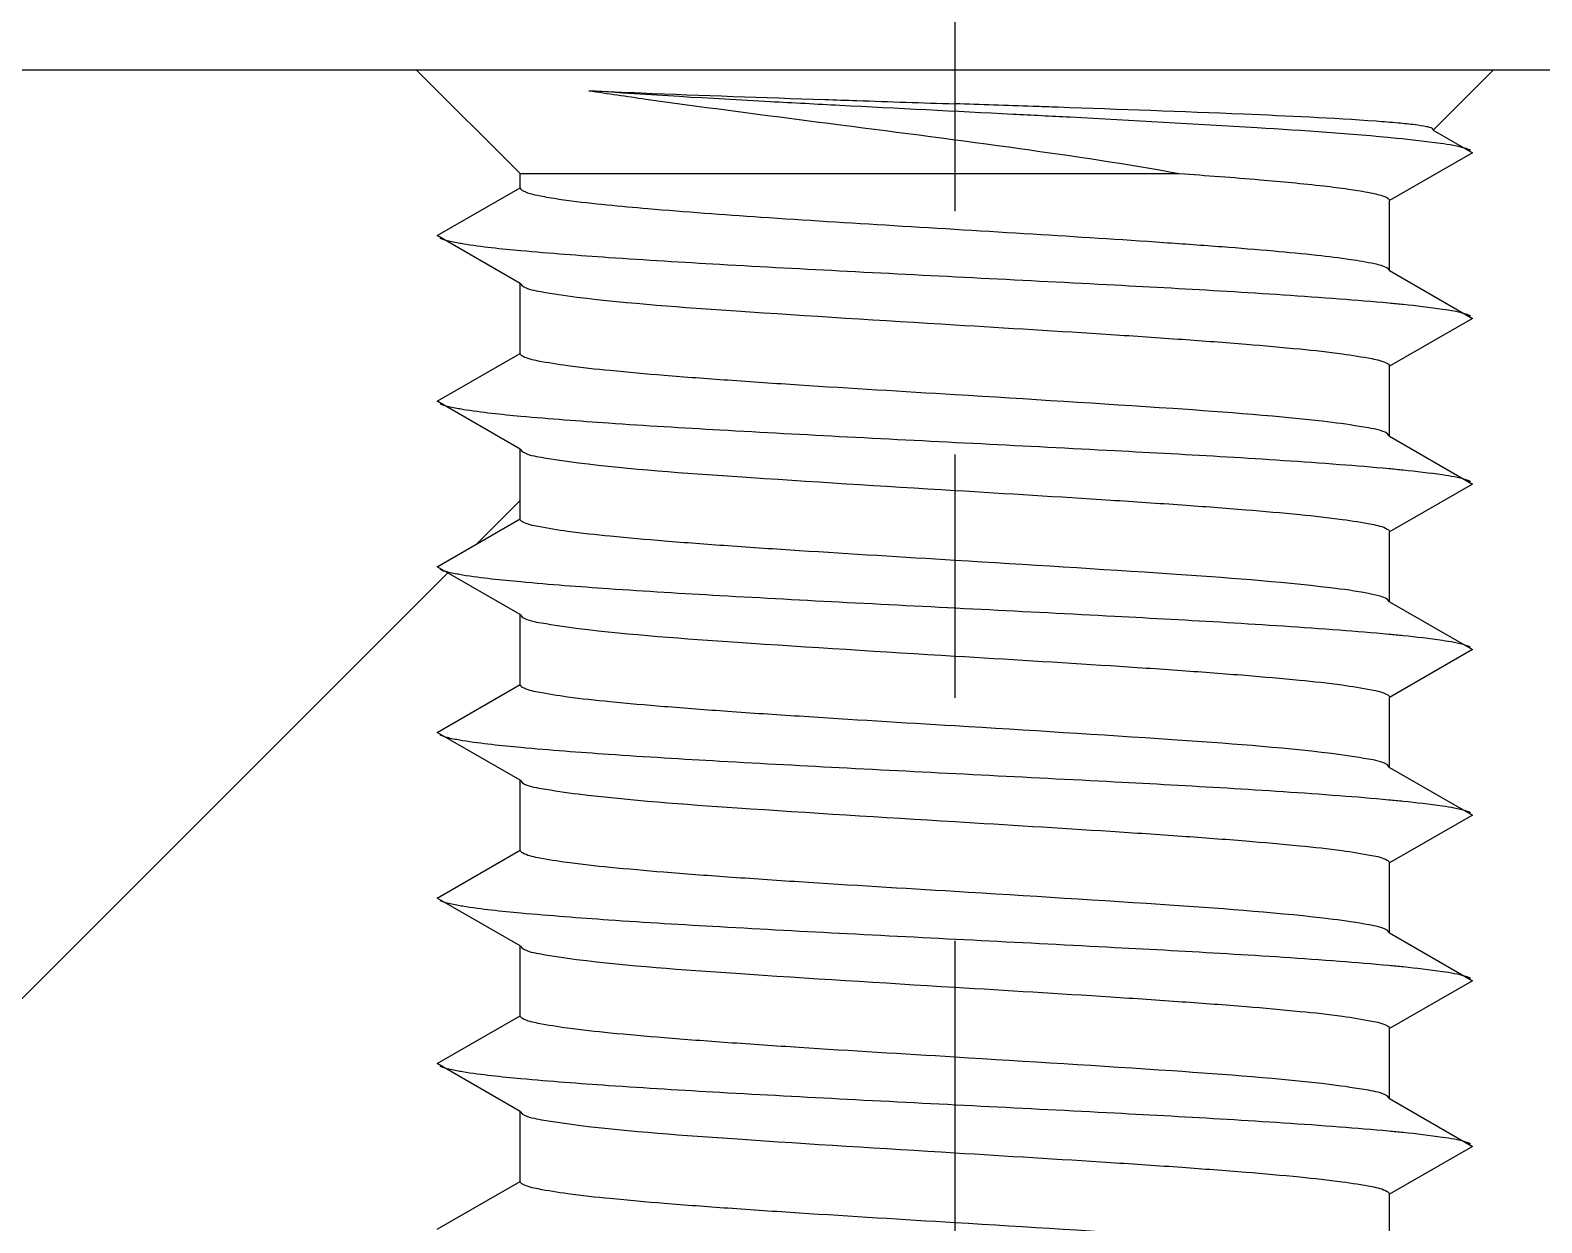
# Model space of a CAD drawing. Extents: x -425 to 6552, y -3049 to 3105.
# Drawn here: x -130.7 to -123.4, y -2860.53 to -2854.77 of the extents above; entities that cross this region are included whole.
import ezdxf

# ---------------------------------------------------------------- set-up
doc = ezdxf.new("R2010")
doc.units = 0
doc.linetypes.add('CENTER', pattern=[17.8, 10.75, -2.35, 2.35, -2.35])
doc.layers.get('0').update_dxf_attribs({"linetype": 'CONTINUOUS'})
doc.layers.add('3', color=112, linetype='CENTER')
doc.layers.add('DIM', color=1, linetype='CONTINUOUS')
doc.styles.add('OMI-1', font='arial.ttf', dxfattribs={"oblique": 1})
doc.dimstyles.new('1', dxfattribs={"dimtxt": 4, "dimasz": 2.5, "dimexe": 0.8, "dimexo": 0.3, "dimgap": 0.5, "dimtad": 1, "dimtoh": 1, "dimdec": 1, "dimzin": 0, "dimtxsty": 'OMI-1', "dimcen": 0, "dimclrd": 256, "dimclre": 256, "dimclrt": 256, "dimazin": 3, "dimtfac": 0.8, "dimtdec": 1, "dimtix": 1, "dimtmove": 0, "dimatfit": 3, "dimtolj": 1, "dimtzin": 0})

msp = doc.modelspace()

# ---------------------------------------------------------------- hatches: boundary and pattern name
at = {"linetype": 'CONTINUOUS'}
h = msp.add_hatch(dxfattribs=at)
h.set_pattern_fill('ANSI31', color=2, scale=0.4, style=0, pattern_type=2)
h.set_pattern_definition([(45, (-194.883, -2977.63), (-13.5115, 13.5115), [])])
edge = h.paths.add_edge_path()
edge.add_line((-185.2377, -2960.3722), (-185.2377, -2957.0564))
edge.add_line((-185.2377, -2957.0569), (-147.5874, -2957.0569))
edge.add_line((-147.5874, -2957.0564), (-147.5874, -2956.5981))
edge.add_line((-147.5874, -2952.6204), (-147.5874, -2956.5981))
edge.add_line((-147.5874, -2952.6204), (-147.5874, -2952.1621))
edge.add_line((-147.5874, -2952.1621), (-185.2377, -2952.1621))
edge.add_line((-185.2377, -2952.1621), (-185.2377, -2948.7564))
edge.add_line((-185.2377, -2948.7569), (-147.5874, -2948.7569))
edge.add_line((-147.5874, -2948.7564), (-147.5874, -2948.2981))
edge.add_line((-147.5874, -2944.3204), (-147.5874, -2948.2981))
edge.add_line((-147.5874, -2944.3204), (-147.5874, -2943.8621))
edge.add_line((-147.5874, -2943.8621), (-185.2377, -2943.8621))
edge.add_line((-185.2377, -2943.8621), (-185.2377, -2940.4564))
edge.add_line((-185.2377, -2940.4569), (-147.5874, -2940.4569))
edge.add_line((-147.5874, -2940.4564), (-147.5874, -2939.9981))
edge.add_line((-147.5874, -2936.0204), (-147.5874, -2939.9981))
edge.add_line((-147.5874, -2936.0204), (-147.5874, -2935.5621))
edge.add_line((-147.5874, -2935.5621), (-185.2377, -2935.5621))
edge.add_line((-185.2377, -2935.5621), (-185.2377, -2932.1564))
edge.add_line((-185.2377, -2932.1569), (-147.5874, -2932.1569))
edge.add_line((-147.5874, -2932.1564), (-147.5874, -2931.6981))
edge.add_line((-147.5874, -2927.7204), (-147.5874, -2931.6981))
edge.add_line((-147.5874, -2927.7204), (-147.5874, -2927.2621))
edge.add_line((-147.5874, -2927.2621), (-185.2377, -2927.2621))
edge.add_line((-185.2377, -2927.2621), (-185.2377, -2923.8564))
edge.add_line((-185.2377, -2923.8569), (-147.5874, -2923.8569))
edge.add_line((-147.5874, -2923.8564), (-147.5874, -2923.3981))
edge.add_line((-147.5874, -2919.4204), (-147.5874, -2923.3981))
edge.add_line((-147.5874, -2919.4204), (-147.5874, -2918.9621))
edge.add_line((-147.5874, -2918.9621), (-185.2377, -2918.9621))
edge.add_line((-185.2377, -2918.9621), (-185.2377, -2915.5564))
edge.add_line((-185.2377, -2915.5569), (-147.5874, -2915.5569))
edge.add_line((-147.5874, -2915.5564), (-147.5874, -2915.0981))
edge.add_line((-147.5874, -2911.1204), (-147.5874, -2915.0981))
edge.add_line((-147.5874, -2911.1204), (-147.5874, -2910.6621))
edge.add_line((-147.5874, -2910.6621), (-185.2377, -2910.6621))
edge.add_line((-185.2377, -2910.6621), (-185.2377, -2907.2564))
edge.add_line((-185.2377, -2907.2569), (-147.5874, -2907.2569))
edge.add_line((-147.5874, -2907.2564), (-147.5874, -2906.7981))
edge.add_line((-147.5874, -2902.8204), (-147.5874, -2906.7981))
edge.add_line((-147.5874, -2902.8204), (-147.5874, -2902.3621))
edge.add_line((-147.5874, -2902.3621), (-185.2377, -2902.3621))
edge.add_line((-185.2377, -2902.3621), (-185.2377, -2898.9564))
edge.add_line((-185.2377, -2898.9569), (-147.5874, -2898.9569))
edge.add_line((-147.5874, -2898.9564), (-147.5874, -2898.4981))
edge.add_line((-147.5874, -2894.5204), (-147.5874, -2898.4981))
edge.add_line((-147.5874, -2894.5204), (-147.5874, -2894.0621))
edge.add_line((-147.5874, -2894.0621), (-185.2377, -2894.0621))
edge.add_line((-185.2377, -2894.0621), (-185.2377, -2890.6564))
edge.add_line((-185.2377, -2890.6569), (-147.5874, -2890.6569))
edge.add_line((-147.5874, -2890.6564), (-147.5874, -2890.1981))
edge.add_line((-147.5874, -2886.2204), (-147.5874, -2890.1981))
edge.add_line((-147.5874, -2886.2204), (-147.5874, -2885.7621))
edge.add_line((-147.5874, -2885.7621), (-185.2377, -2885.7621))
edge.add_line((-185.2377, -2885.7621), (-185.2377, -2882.3564))
edge.add_line((-185.2377, -2882.3569), (-147.5874, -2882.3569))
edge.add_line((-147.5874, -2882.3564), (-147.5874, -2881.8981))
edge.add_line((-147.5874, -2877.9204), (-147.5874, -2881.8981))
edge.add_line((-147.5874, -2877.9204), (-147.5874, -2877.4621))
edge.add_line((-147.5874, -2877.4621), (-185.2377, -2877.4621))
edge.add_line((-185.2377, -2877.4621), (-185.2377, -2874.0564))
edge.add_line((-185.2377, -2874.0569), (-147.5874, -2874.0569))
edge.add_line((-147.5874, -2874.0564), (-147.5874, -2873.5981))
edge.add_line((-147.5874, -2869.6204), (-147.5874, -2873.5981))
edge.add_line((-147.5874, -2869.6204), (-147.5874, -2869.1621))
edge.add_line((-147.5874, -2869.1621), (-185.2377, -2869.1621))
edge.add_line((-185.2377, -2869.1621), (-185.2377, -2865.7564))
edge.add_line((-185.2377, -2865.7569), (-172.3784, -2865.7569))
edge.add_spline(control_points=[(-171.8877, -2866.2924), (-171.9397, -2866.2345), (-172.0456, -2866.1178), (-172.2097, -2865.9396), (-172.3224, -2865.8186), (-172.3796, -2865.7575)], knot_values=[0, 0, 0, 0, 0.333333, 0.666667, 1, 1, 1, 1], degree=3, periodic=0)
edge.add_line((-171.8877, -2866.9589), (-171.8877, -2866.2924))
edge.add_line((-171.8877, -2866.9589), (-168.5877, -2866.9589))
edge.add_line((-168.5877, -2866.9589), (-168.5877, -2866.2925))
edge.add_spline(control_points=[(-168.0957, -2865.7575), (-168.153, -2865.8186), (-168.2657, -2865.9396), (-168.4298, -2866.1179), (-168.5357, -2866.2346), (-168.5877, -2866.2925)], knot_values=[0, 0, 0, 0, 0.333333, 0.666667, 1, 1, 1, 1], degree=3, periodic=0)
edge.add_line((-168.097, -2865.7569), (-147.5874, -2865.7569))
edge.add_line((-147.5874, -2865.7564), (-147.5874, -2865.2981))
edge.add_line((-147.5874, -2861.9589), (-147.5874, -2865.2981))
edge.add_line((-147.5874, -2861.9589), (-147.5874, -2861.5006))
edge.add_line((-147.5874, -2861.5006), (-168.097, -2861.5006))
edge.add_spline(control_points=[(-168.5059, -2861.0637), (-168.4601, -2861.1113), (-168.3686, -2861.207), (-168.2319, -2861.3522), (-168.1416, -2861.4507), (-168.097, -2861.5006)], knot_values=[0, 0, 0, 0, 0.333333, 0.666667, 1, 1, 1, 1], degree=3, periodic=0)
edge.add_line((-168.2377, -2860.9089), (-168.5059, -2861.0637))
edge.add_line((-168.5877, -2860.7068), (-168.2377, -2860.9089))
edge.add_line((-168.5877, -2860.7068), (-168.5877, -2860.4109))
edge.add_line((-168.2377, -2860.2089), (-168.5877, -2860.4109))
edge.add_line((-168.5877, -2860.0068), (-168.2377, -2860.2089))
edge.add_line((-168.5877, -2860.0068), (-168.5877, -2859.7109))
edge.add_line((-168.2377, -2859.5089), (-168.5877, -2859.7109))
edge.add_line((-168.5877, -2859.3068), (-168.2377, -2859.5089))
edge.add_line((-168.5877, -2859.3068), (-168.5877, -2859.0109))
edge.add_line((-168.2377, -2858.8089), (-168.5877, -2859.0109))
edge.add_line((-168.5877, -2858.6068), (-168.2377, -2858.8089))
edge.add_line((-168.5877, -2858.6068), (-168.5877, -2858.3109))
edge.add_line((-168.2377, -2858.1089), (-168.5877, -2858.3109))
edge.add_line((-168.5877, -2857.9068), (-168.2377, -2858.1089))
edge.add_line((-168.5877, -2857.9068), (-168.5877, -2857.6109))
edge.add_line((-168.2377, -2857.4089), (-168.5877, -2857.6109))
edge.add_line((-168.5877, -2857.2068), (-168.2377, -2857.4089))
edge.add_line((-168.5877, -2857.2068), (-168.5877, -2856.9109))
edge.add_line((-168.2377, -2856.7089), (-168.5877, -2856.9109))
edge.add_line((-168.5877, -2856.5068), (-168.2377, -2856.7089))
edge.add_line((-168.5877, -2856.5068), (-168.5877, -2856.2109))
edge.add_line((-168.2377, -2856.0089), (-168.5877, -2856.2109))
edge.add_line((-168.5877, -2855.8068), (-168.2377, -2856.0089))
edge.add_line((-168.5877, -2855.8068), (-168.5877, -2855.5109))
edge.add_line((-168.2377, -2855.3089), (-168.5877, -2855.5109))
edge.add_line((-168.3645, -2855.2356), (-168.2377, -2855.3089))
edge.add_line((-168.3645, -2855.2356), (-168.0877, -2854.9588))
edge.add_line((-168.0877, -2854.9588), (-147.5874, -2854.9588))
edge.add_line((-147.5874, -2854.9588), (-128.8377, -2854.9588))
edge.add_line((-128.3377, -2855.4589), (-128.8377, -2854.9588))
edge.add_line((-128.3377, -2855.5279), (-128.3377, -2855.4589))
edge.add_line((-128.7377, -2855.7589), (-128.3377, -2855.5279))
edge.add_line((-128.3377, -2855.9898), (-128.7377, -2855.7589))
edge.add_line((-128.3377, -2856.3279), (-128.3377, -2855.9898))
edge.add_line((-128.7377, -2856.5589), (-128.3377, -2856.3279))
edge.add_line((-128.3377, -2856.7898), (-128.7377, -2856.5589))
edge.add_line((-128.3377, -2857.1279), (-128.3377, -2856.7898))
edge.add_line((-128.7377, -2857.3589), (-128.3377, -2857.1279))
edge.add_line((-128.3377, -2857.5898), (-128.7377, -2857.3589))
edge.add_line((-128.3377, -2857.9279), (-128.3377, -2857.5898))
edge.add_line((-128.7377, -2858.1589), (-128.3377, -2857.9279))
edge.add_line((-128.3377, -2858.3898), (-128.7377, -2858.1589))
edge.add_line((-128.3377, -2858.7279), (-128.3377, -2858.3898))
edge.add_line((-128.7377, -2858.9589), (-128.3377, -2858.7279))
edge.add_line((-128.3377, -2859.1898), (-128.7377, -2858.9589))
edge.add_line((-128.3377, -2859.5279), (-128.3377, -2859.1898))
edge.add_line((-128.7377, -2859.7589), (-128.3377, -2859.5279))
edge.add_line((-128.3377, -2859.9898), (-128.7377, -2859.7589))
edge.add_line((-128.3377, -2860.3279), (-128.3377, -2859.9898))
edge.add_line((-128.7377, -2860.5589), (-128.3377, -2860.3279))
edge.add_line((-128.3377, -2860.7898), (-128.7377, -2860.5589))
edge.add_line((-128.3377, -2861.1279), (-128.3377, -2860.7898))
edge.add_line((-128.7377, -2861.3589), (-128.3377, -2861.1279))
edge.add_line((-128.3377, -2861.5898), (-128.7377, -2861.3589))
edge.add_line((-128.3377, -2861.9279), (-128.3377, -2861.5898))
edge.add_line((-128.7377, -2862.1589), (-128.3377, -2861.9279))
edge.add_line((-128.5114, -2862.2895), (-128.7377, -2862.1589))
edge.add_line((-128.8325, -2862.6304), (-128.5114, -2862.2895))
edge.add_line((-128.8325, -2862.6304), (-147.5874, -2862.6304))
edge.add_line((-147.5874, -2862.6304), (-147.5874, -2865.4589))
edge.add_line((-147.5874, -2952.9589), (-147.5874, -2865.4589))
edge.add_line((-147.5874, -2952.9589), (-147.5874, -2955.7873))
edge.add_line((-105.7464, -2955.7873), (-147.5874, -2955.7873))
edge.add_line((-105.7464, -2955.7873), (-105.7464, -2955.9589))
edge.add_line((-105.7464, -2955.9589), (-105.7464, -2952.9589))
edge.add_line((-105.7464, -2865.4589), (-105.7464, -2952.9589))
edge.add_line((-105.7464, -2865.4589), (-105.7464, -2862.4589))
edge.add_line((-105.7464, -2862.4589), (-105.7464, -2862.6304))
edge.add_line((-105.7464, -2862.6304), (-123.6423, -2862.6304))
edge.add_spline(control_points=[(-124.1377, -2862.1042), (-124.056, -2862.191), (-123.8918, -2862.3655), (-123.7258, -2862.5418), (-123.6423, -2862.6304)], knot_values=[0, 0, 0, 0, 0.5, 1, 1, 1, 1], degree=3, periodic=0)
edge.add_line((-124.1377, -2862.1042), (-124.1377, -2861.9898))
edge.add_line((-123.7377, -2861.7589), (-124.1377, -2861.9898))
edge.add_line((-124.1377, -2861.5279), (-123.7377, -2861.7589))
edge.add_line((-124.1377, -2861.5279), (-124.1377, -2861.1898))
edge.add_line((-123.7377, -2860.9589), (-124.1377, -2861.1898))
edge.add_line((-124.1377, -2860.7279), (-123.7377, -2860.9589))
edge.add_line((-124.1377, -2860.7279), (-124.1377, -2860.3898))
edge.add_line((-123.7377, -2860.1589), (-124.1377, -2860.3898))
edge.add_line((-124.1377, -2859.9279), (-123.7377, -2860.1589))
edge.add_line((-124.1377, -2859.9279), (-124.1377, -2859.5898))
edge.add_line((-123.7377, -2859.3589), (-124.1377, -2859.5898))
edge.add_line((-124.1377, -2859.1279), (-123.7377, -2859.3589))
edge.add_line((-124.1377, -2859.1279), (-124.1377, -2858.7898))
edge.add_line((-123.7377, -2858.5589), (-124.1377, -2858.7898))
edge.add_line((-124.1377, -2858.3279), (-123.7377, -2858.5589))
edge.add_line((-124.1377, -2858.3279), (-124.1377, -2857.9898))
edge.add_line((-123.7377, -2857.7589), (-124.1377, -2857.9898))
edge.add_line((-124.1377, -2857.5279), (-123.7377, -2857.7589))
edge.add_line((-124.1377, -2857.5279), (-124.1377, -2857.1898))
edge.add_line((-123.7377, -2856.9589), (-124.1377, -2857.1898))
edge.add_line((-124.1377, -2856.7279), (-123.7377, -2856.9589))
edge.add_line((-124.1377, -2856.7279), (-124.1377, -2856.3898))
edge.add_line((-123.7377, -2856.1589), (-124.1377, -2856.3898))
edge.add_line((-124.1377, -2855.9279), (-123.7377, -2856.1589))
edge.add_line((-124.1377, -2855.9279), (-124.1377, -2855.5898))
edge.add_line((-123.7377, -2855.3589), (-124.1377, -2855.5898))
edge.add_line((-123.9279, -2855.249), (-123.7377, -2855.3589))
edge.add_line((-123.9279, -2855.249), (-123.6377, -2854.9588))
edge.add_line((-123.6377, -2854.9588), (-105.7464, -2854.9588))
edge.add_line((-105.7464, -2854.9588), (-65.8376, -2854.9588))
edge.add_line((-65.3376, -2855.4589), (-65.8376, -2854.9588))
edge.add_line((-65.3376, -2855.5279), (-65.3376, -2855.4589))
edge.add_line((-65.7376, -2855.7589), (-65.3376, -2855.5279))
edge.add_line((-65.3376, -2855.9898), (-65.7376, -2855.7589))
edge.add_line((-65.3376, -2856.3279), (-65.3376, -2855.9898))
edge.add_line((-65.7376, -2856.5589), (-65.3376, -2856.3279))
edge.add_line((-65.3376, -2856.7898), (-65.7376, -2856.5589))
edge.add_line((-65.3376, -2857.1279), (-65.3376, -2856.7898))
edge.add_line((-65.7376, -2857.3589), (-65.3376, -2857.1279))
edge.add_line((-65.3376, -2857.5898), (-65.7376, -2857.3589))
edge.add_line((-65.3376, -2857.9279), (-65.3376, -2857.5898))
edge.add_line((-65.7376, -2858.1589), (-65.3376, -2857.9279))
edge.add_line((-65.3376, -2858.3898), (-65.7376, -2858.1589))
edge.add_line((-65.3376, -2858.7279), (-65.3376, -2858.3898))
edge.add_line((-65.7376, -2858.9589), (-65.3376, -2858.7279))
edge.add_line((-65.3376, -2859.1898), (-65.7376, -2858.9589))
edge.add_line((-65.3376, -2859.5279), (-65.3376, -2859.1898))
edge.add_line((-65.7376, -2859.7589), (-65.3376, -2859.5279))
edge.add_line((-65.3376, -2859.9898), (-65.7376, -2859.7589))
edge.add_line((-65.3376, -2860.3279), (-65.3376, -2859.9898))
edge.add_line((-65.7376, -2860.5589), (-65.3376, -2860.3279))
edge.add_line((-65.3376, -2860.7898), (-65.7376, -2860.5589))
edge.add_line((-65.3376, -2861.1279), (-65.3376, -2860.7898))
edge.add_line((-65.7376, -2861.3589), (-65.3376, -2861.1279))
edge.add_line((-65.3376, -2861.5898), (-65.7376, -2861.3589))
edge.add_line((-65.3376, -2861.9279), (-65.3376, -2861.5898))
edge.add_line((-65.7376, -2862.1589), (-65.3376, -2861.9279))
edge.add_line((-65.3376, -2862.3898), (-65.7376, -2862.1589))
edge.add_line((-65.3376, -2862.4589), (-65.3376, -2862.3898))
edge.add_line((-105.7464, -2862.4589), (-65.3376, -2862.4589))
edge.add_line((-105.7464, -2865.4589), (-105.7464, -2862.4589))
edge.add_line((-105.7464, -2865.4589), (-105.7464, -2952.9589))
edge.add_line((-105.7464, -2955.9589), (-105.7464, -2952.9589))
edge.add_line((-105.7464, -2955.9589), (-21.3251, -2955.9589))
edge.add_line((-21.3251, -2952.9589), (-21.3251, -2955.9589))
edge.add_line((-21.3251, -2952.9589), (-21.3251, -2865.4589))
edge.add_line((-21.3251, -2862.4589), (-21.3251, -2865.4589))
edge.add_line((-60.9108, -2862.4589), (-21.3251, -2862.4589))
edge.add_line((-61.1376, -2862.3279), (-60.9108, -2862.4589))
edge.add_line((-61.1376, -2862.3279), (-61.1376, -2861.9898))
edge.add_line((-60.7376, -2861.7589), (-61.1376, -2861.9898))
edge.add_line((-61.1376, -2861.5279), (-60.7376, -2861.7589))
edge.add_line((-61.1376, -2861.5279), (-61.1376, -2861.1898))
edge.add_line((-60.7376, -2860.9589), (-61.1376, -2861.1898))
edge.add_line((-61.1376, -2860.7279), (-60.7376, -2860.9589))
edge.add_line((-61.1376, -2860.7279), (-61.1376, -2860.3898))
edge.add_line((-60.7376, -2860.1589), (-61.1376, -2860.3898))
edge.add_line((-61.1376, -2859.9279), (-60.7376, -2860.1589))
edge.add_line((-61.1376, -2859.9279), (-61.1376, -2859.5898))
edge.add_line((-60.7376, -2859.3589), (-61.1376, -2859.5898))
edge.add_line((-61.1376, -2859.1279), (-60.7376, -2859.3589))
edge.add_line((-61.1376, -2859.1279), (-61.1376, -2858.7898))
edge.add_line((-60.7376, -2858.5589), (-61.1376, -2858.7898))
edge.add_line((-61.1376, -2858.3279), (-60.7376, -2858.5589))
edge.add_line((-61.1376, -2858.3279), (-61.1376, -2857.9898))
edge.add_line((-60.7376, -2857.7589), (-61.1376, -2857.9898))
edge.add_line((-61.1376, -2857.5279), (-60.7376, -2857.7589))
edge.add_line((-61.1376, -2857.5279), (-61.1376, -2857.1898))
edge.add_line((-60.7376, -2856.9589), (-61.1376, -2857.1898))
edge.add_line((-61.1376, -2856.7279), (-60.7376, -2856.9589))
edge.add_line((-61.1376, -2856.7279), (-61.1376, -2856.3898))
edge.add_line((-60.7376, -2856.1589), (-61.1376, -2856.3898))
edge.add_line((-61.1376, -2855.9279), (-60.7376, -2856.1589))
edge.add_line((-61.1376, -2855.9279), (-61.1376, -2855.5898))
edge.add_line((-60.7376, -2855.3589), (-61.1376, -2855.5898))
edge.add_line((-60.9278, -2855.249), (-60.7376, -2855.3589))
edge.add_line((-60.9278, -2855.249), (-60.6376, -2854.9588))
edge.add_line((-60.6376, -2854.9588), (-21.3251, -2854.9588))
edge.add_line((34.7624, -2854.9588), (-21.3251, -2854.9588))
edge.add_line((34.7624, -2862.8589), (34.7624, -2854.9588))
edge.add_line((-21.3251, -2862.8589), (34.7624, -2862.8589))
edge.add_line((-21.3251, -2865.4112), (-21.3251, -2862.8589))
edge.add_line((-21.3251, -2865.4112), (-21.3251, -2866.2089))
edge.add_line((-21.3251, -2867.2089), (-21.3251, -2866.2089))
edge.add_line((-21.3251, -2867.2089), (-21.3251, -2951.7089))
edge.add_line((-21.3251, -2952.7089), (-21.3251, -2951.7089))
edge.add_line((-21.3251, -2952.7089), (-21.3251, -2953.5065))
edge.add_line((-21.3251, -2956.0589), (-21.3251, -2953.5065))
edge.add_line((-21.3251, -2956.0589), (24.7314, -2956.0589))
edge.add_line((24.9624, -2956.4589), (24.7314, -2956.0589))
edge.add_line((25.1933, -2956.0589), (24.9624, -2956.4589))
edge.add_line((25.1933, -2956.0589), (25.4314, -2956.0589))
edge.add_line((25.6624, -2956.4589), (25.4314, -2956.0589))
edge.add_line((25.8933, -2956.0589), (25.6624, -2956.4589))
edge.add_line((25.8933, -2956.0589), (26.1314, -2956.0589))
edge.add_line((26.3624, -2956.4589), (26.1314, -2956.0589))
edge.add_line((26.5933, -2956.0589), (26.3624, -2956.4589))
edge.add_line((26.5933, -2956.0589), (26.8314, -2956.0589))
edge.add_line((27.0624, -2956.4589), (26.8314, -2956.0589))
edge.add_line((27.2933, -2956.0589), (27.0624, -2956.4589))
edge.add_line((27.2933, -2956.0589), (27.5314, -2956.0589))
edge.add_line((27.7624, -2956.4589), (27.5314, -2956.0589))
edge.add_line((27.9933, -2956.0589), (27.7624, -2956.4589))
edge.add_line((27.9933, -2956.0589), (28.2314, -2956.0589))
edge.add_line((28.4624, -2956.4589), (28.2314, -2956.0589))
edge.add_line((28.6933, -2956.0589), (28.4624, -2956.4589))
edge.add_line((28.6933, -2956.0589), (28.9314, -2956.0589))
edge.add_line((29.1624, -2956.4589), (28.9314, -2956.0589))
edge.add_line((29.3933, -2956.0589), (29.1624, -2956.4589))
edge.add_line((29.3933, -2956.0589), (29.6314, -2956.0589))
edge.add_line((29.8624, -2956.4589), (29.6314, -2956.0589))
edge.add_line((30.0933, -2956.0589), (29.8624, -2956.4589))
edge.add_line((30.0933, -2956.0589), (30.3315, -2956.0589))
edge.add_line((30.5624, -2956.4589), (30.3315, -2956.0589))
edge.add_line((30.7933, -2956.0589), (30.5624, -2956.4589))
edge.add_line((30.7933, -2956.0589), (31.0315, -2956.0589))
edge.add_line((31.2624, -2956.4589), (31.0315, -2956.0589))
edge.add_line((31.4933, -2956.0589), (31.2624, -2956.4589))
edge.add_line((31.4933, -2956.0589), (31.7315, -2956.0589))
edge.add_line((31.9624, -2956.4589), (31.7315, -2956.0589))
edge.add_line((32.1933, -2956.0589), (31.9624, -2956.4589))
edge.add_line((32.1933, -2956.0589), (32.4315, -2956.0589))
edge.add_line((32.6624, -2956.4589), (32.4315, -2956.0589))
edge.add_line((32.8933, -2956.0589), (32.6624, -2956.4589))
edge.add_line((32.8933, -2956.0589), (33.1315, -2956.0589))
edge.add_line((33.3624, -2956.4589), (33.1315, -2956.0589))
edge.add_line((33.5933, -2956.0589), (33.3624, -2956.4589))
edge.add_line((33.5933, -2956.0589), (33.8315, -2956.0589))
edge.add_line((34.0624, -2956.4589), (33.8315, -2956.0589))
edge.add_line((34.282, -2956.0785), (34.0624, -2956.4589))
edge.add_line((34.282, -2956.0785), (34.7624, -2956.5589))
edge.add_line((34.7624, -2962.1589), (34.7624, -2956.5589))
edge.add_line((34.7624, -2962.1589), (-21.3251, -2962.1589))
edge.add_line((-21.3251, -2962.1589), (-21.3251, -2961.6589))
edge.add_line((-21.3251, -2961.6589), (-21.3251, -2959.9589))
edge.add_line((-21.3251, -2959.4589), (-21.3251, -2959.9589))
edge.add_line((-105.7464, -2959.4589), (-21.3251, -2959.4589))
edge.add_line((-147.5874, -2959.4589), (-105.7464, -2959.4589))
edge.add_line((-147.5874, -2959.4589), (-147.5874, -2959.9589))
edge.add_line((-147.5874, -2961.6589), (-147.5874, -2959.9589))
edge.add_line((-147.5874, -2962.1589), (-147.5874, -2961.6589))
edge.add_line((-147.5874, -2964.2589), (-147.5874, -2962.1589))
edge.add_line((-147.5874, -2964.7589), (-147.5874, -2964.2589))
edge.add_line((-147.5874, -2964.9589), (-147.5874, -2964.7589))
edge.add_line((-147.5874, -2965.4589), (-147.5874, -2964.9589))
edge.add_line((-147.5874, -2964.9589), (-147.5874, -2965.4589))
edge.add_line((-147.5874, -2960.5316), (-147.5874, -2964.9589))
edge.add_line((-147.5874, -2960.5316), (-147.5874, -2960.0316))
edge.add_line((-147.5874, -2960.0408), (-147.5874, -2960.3722))
edge.add_line((-185.2377, -2960.3722), (-147.5874, -2960.3722))

# ---------------------------------------------------------------- linework, layer by layer
at = {"color": 7, "linetype": 'CONTINUOUS'}
for p, q in [((34.7624, -2854.9588), (-185.2377, -2854.9588)), ((-128.3377, -2855.4589), (-128.8377, -2854.9588)), ((-123.9279, -2855.249), (-123.6377, -2854.9588)), ((-123.9279, -2855.249), (-123.9306, -2855.2414)), ((-123.9279, -2855.249), (-123.7377, -2855.3589)), ((-123.7377, -2855.3589), (-124.1377, -2855.5898)), ((-128.3377, -2855.5279), (-128.3377, -2855.4589)), ((-128.3377, -2855.4589), (-125.1537, -2855.4589)), ((-128.7377, -2855.7589), (-128.3377, -2855.5279)), ((-124.1377, -2855.9279), (-124.1377, -2855.5898)), ((-128.3377, -2855.9898), (-128.7377, -2855.7589)), ((-124.1491, -2855.9146), (-124.1377, -2855.9279)), ((-124.1377, -2855.9279), (-123.7377, -2856.1589)), ((-128.3377, -2856.3279), (-128.3377, -2855.9898)), ((-128.3377, -2855.9898), (-128.3262, -2856.0031)), ((-123.7377, -2856.1589), (-124.1377, -2856.3898)), ((-128.7377, -2856.5589), (-128.3377, -2856.3279)), ((-124.1377, -2856.7279), (-124.1377, -2856.3898)), ((-128.3377, -2856.7898), (-128.7377, -2856.5589)), ((-124.1377, -2856.7279), (-124.1491, -2856.7146)), ((-124.1377, -2856.7279), (-123.7377, -2856.9589)), ((-128.3377, -2857.1279), (-128.3377, -2856.7898)), ((-128.3377, -2856.7898), (-128.3262, -2856.8031)), ((-123.7377, -2856.9589), (-124.1377, -2857.1898)), ((-128.7377, -2857.3589), (-128.3377, -2857.1279)), ((-124.1377, -2857.5279), (-124.1377, -2857.1898)), ((-128.3377, -2857.5898), (-128.7377, -2857.3589)), ((-124.1377, -2857.5279), (-124.1491, -2857.5146)), ((-124.1377, -2857.5279), (-123.7377, -2857.7589)), ((-128.3377, -2857.9279), (-128.3377, -2857.5898)), ((-128.3377, -2857.5898), (-128.3262, -2857.6031)), ((-123.7377, -2857.7589), (-124.1377, -2857.9898)), ((-128.7377, -2858.1589), (-128.3377, -2857.9279)), ((-124.1377, -2858.3279), (-124.1377, -2857.9898)), ((-128.3377, -2858.3898), (-128.7377, -2858.1589)), ((-124.1377, -2858.3279), (-124.1491, -2858.3146)), ((-124.1377, -2858.3279), (-123.7377, -2858.5589)), ((-128.3377, -2858.7279), (-128.3377, -2858.3898)), ((-128.3377, -2858.3898), (-128.3262, -2858.4031)), ((-123.7377, -2858.5589), (-124.1377, -2858.7898)), ((-128.7377, -2858.9589), (-128.3377, -2858.7279)), ((-124.1377, -2859.1279), (-124.1377, -2858.7898)), ((-128.3377, -2859.1898), (-128.7377, -2858.9589)), ((-124.1377, -2859.1279), (-124.1491, -2859.1146)), ((-124.1377, -2859.1279), (-123.7377, -2859.3589)), ((-128.3377, -2859.5279), (-128.3377, -2859.1898)), ((-128.3377, -2859.1898), (-128.3262, -2859.2031)), ((-123.7377, -2859.3589), (-124.1377, -2859.5898)), ((-128.7377, -2859.7589), (-128.3377, -2859.5279)), ((-124.1377, -2859.9279), (-124.1377, -2859.5898)), ((-128.3377, -2859.9898), (-128.7377, -2859.7589)), ((-124.1377, -2859.9279), (-124.1491, -2859.9146)), ((-124.1377, -2859.9279), (-123.7377, -2860.1589)), ((-128.3377, -2860.3279), (-128.3377, -2859.9898)), ((-128.3377, -2859.9898), (-128.3262, -2860.0031)), ((-123.7377, -2860.1589), (-124.1377, -2860.3898)), ((-128.7377, -2860.5589), (-128.3377, -2860.3279)), ((-124.1377, -2860.7279), (-124.1377, -2860.3898))]:
    msp.add_line(p, q, dxfattribs=at)
for points, knots in [([(-126.794, -2855.1303), (-126.9057, -2855.1244), (-127.3097, -2855.1029), (-127.7136, -2855.0799), (-128.0054, -2855.0588)], [0, 0, 0, 0, 0.276605, 1, 1, 1, 1]), ([(-128.0054, -2855.0588), (-127.9214, -2855.0626), (-127.5418, -2855.0783), (-127.1621, -2855.0914), (-126.8663, -2855.1014)], [0, 0, 0, 0, 0.221257, 1, 1, 1, 1]), ([(-128.0054, -2855.0588), (-127.914, -2855.0728), (-127.5092, -2855.1314), (-127.1035, -2855.1832), (-126.7896, -2855.2236)], [0, 0, 0, 0, 0.226231, 1, 1, 1, 1]), ([(-126.8663, -2855.1014), (-126.8145, -2855.1031), (-126.605, -2855.1101), (-126.3954, -2855.117), (-126.2377, -2855.1222)], [0, 0, 0, 0, 0.247351, 1, 1, 1, 1]), ([(-125.6814, -2855.1874), (-125.7735, -2855.1826), (-126.1444, -2855.1635), (-126.5153, -2855.1448), (-126.794, -2855.1303)], [0, 0, 0, 0, 0.248467, 1, 1, 1, 1]), ([(-125.7383, -2855.139), (-125.7795, -2855.1376), (-125.946, -2855.1319), (-126.1124, -2855.1264), (-126.2377, -2855.1222)], [0, 0, 0, 0, 0.247418, 1, 1, 1, 1]), ([(-124.2027, -2855.2066), (-124.4162, -2855.1911), (-124.9281, -2855.1681), (-125.4402, -2855.1493), (-125.7383, -2855.139)], [0, 0, 0, 0, 0.417717, 1, 1, 1, 1]), ([(-124.1047, -2855.289), (-124.3288, -2855.2671), (-124.8545, -2855.232), (-125.3803, -2855.2031), (-125.6814, -2855.1874)], [0, 0, 0, 0, 0.427652, 1, 1, 1, 1]), ([(-123.9307, -2855.2414), (-123.9394, -2855.2364), (-123.9682, -2855.2308), (-124.0231, -2855.2222), (-124.1046, -2855.2143), (-124.1672, -2855.2092), (-124.2027, -2855.2066)], [0, 0, 0, 0, 0.109135, 0.313137, 0.611352, 1, 1, 1, 1]), ([(-126.7896, -2855.2236), (-126.5009, -2855.2607), (-125.9545, -2855.3314), (-125.4093, -2855.412), (-125.1537, -2855.4589)], [0, 0, 0, 0, 0.528377, 1, 1, 1, 1]), ([(-123.7689, -2855.3388), (-123.8088, -2855.3259), (-123.9215, -2855.3089), (-124.0337, -2855.2959), (-124.1047, -2855.289)], [0, 0, 0, 0, 0.370029, 1, 1, 1, 1]), ([(-125.1537, -2855.4589), (-125.0237, -2855.4681), (-124.7907, -2855.4856), (-124.5184, -2855.5107), (-124.3458, -2855.5321), (-124.2539, -2855.5463), (-124.19, -2855.5606), (-124.156, -2855.5714), (-124.1454, -2855.5789)], [0, 0, 0, 0, 0.384199, 0.688751, 0.805738, 0.897159, 0.961956, 1, 1, 1, 1]), ([(-128.3377, -2855.5279), (-128.3377, -2855.5348), (-128.3143, -2855.5488), (-128.2739, -2855.5598), (-128.202, -2855.5749), (-128.1467, -2855.5828), (-128.1143, -2855.5872)], [0, 0, 0, 0, 0.087442, 0.27869, 0.583194, 1, 1, 1, 1]), ([(-128.1143, -2855.5872), (-127.9836, -2855.6048), (-127.6704, -2855.6338), (-127.1431, -2855.6722), (-126.5232, -2855.7108), (-125.8741, -2855.7497), (-125.345, -2855.7831), (-124.9573, -2855.811), (-124.711, -2855.8309), (-124.5042, -2855.8509), (-124.3413, -2855.87), (-124.2283, -2855.8897), (-124.1681, -2855.9037), (-124.1493, -2855.9146)], [0, 0, 0, 0, 0.099429, 0.236862, 0.398352, 0.567433, 0.72685, 0.797757, 0.860352, 0.912999, 0.954414, 0.983581, 1, 1, 1, 1]), ([(-128.6153, -2855.7989), (-128.6247, -2855.7973), (-128.655, -2855.792), (-128.6853, -2855.7857), (-128.7056, -2855.7792)], [0, 0, 0, 0, 0.307129, 1, 1, 1, 1]), ([(-124.3799, -2856.0655), (-124.7413, -2856.038), (-125.5339, -2855.9941), (-126.5318, -2855.9445), (-127.347, -2855.9009), (-127.8728, -2855.8694), (-128.2871, -2855.8379), (-128.5223, -2855.8142), (-128.6153, -2855.7989)], [0, 0, 0, 0, 0.256179, 0.561056, 0.706204, 0.833163, 0.933335, 1, 1, 1, 1]), ([(-128.3261, -2856.0031), (-128.2993, -2856.0186), (-128.2087, -2856.0345), (-128.1216, -2856.0485), (-128.0635, -2856.0556)], [0, 0, 0, 0, 0.345855, 1, 1, 1, 1]), ([(-128.0635, -2856.0556), (-127.808, -2856.0869), (-127.1988, -2856.1305), (-126.5899, -2856.1684), (-126.2377, -2856.1898)], [0, 0, 0, 0, 0.421869, 1, 1, 1, 1]), ([(-124.0726, -2856.0922), (-124.0954, -2856.0899), (-124.1977, -2856.0799), (-124.3002, -2856.0716), (-124.3799, -2856.0655)], [0, 0, 0, 0, 0.22274, 1, 1, 1, 1]), ([(-123.7697, -2856.1385), (-123.8062, -2856.1268), (-123.9078, -2856.1107), (-124.009, -2856.0987), (-124.0726, -2856.0922)], [0, 0, 0, 0, 0.374904, 1, 1, 1, 1]), ([(-126.2377, -2856.1898), (-125.9865, -2856.205), (-125.6202, -2856.2271), (-125.1513, -2856.2586), (-124.8465, -2856.2813), (-124.5887, -2856.3042), (-124.3852, -2856.3255), (-124.2455, -2856.3485), (-124.1712, -2856.3635), (-124.1488, -2856.3767)], [0, 0, 0, 0, 0.359557, 0.524251, 0.671368, 0.796125, 0.894312, 0.962871, 1, 1, 1, 1]), ([(-128.326, -2856.3413), (-128.3277, -2856.3403), (-128.3327, -2856.3372), (-128.3377, -2856.3319), (-128.3377, -2856.3279)], [0, 0, 0, 0, 0.337206, 1, 1, 1, 1]), ([(-126.2377, -2856.5279), (-126.4885, -2856.5127), (-126.8542, -2856.4906), (-127.3223, -2856.4592), (-127.6269, -2856.4365), (-127.8847, -2856.4137), (-128.0884, -2856.3924), (-128.2286, -2856.3695), (-128.3032, -2856.3544), (-128.326, -2856.3413)], [0, 0, 0, 0, 0.35907, 0.523572, 0.670594, 0.795379, 0.893706, 0.962521, 1, 1, 1, 1]), ([(-124.1488, -2856.3767), (-124.1471, -2856.3777), (-124.1424, -2856.3808), (-124.1377, -2856.3859), (-124.1377, -2856.3898)], [0, 0, 0, 0, 0.335118, 1, 1, 1, 1]), ([(-128.6153, -2856.5989), (-128.6247, -2856.5973), (-128.655, -2856.592), (-128.6853, -2856.5857), (-128.7056, -2856.5792)], [0, 0, 0, 0, 0.307129, 1, 1, 1, 1]), ([(-124.4162, -2856.6616), (-124.6716, -2856.6305), (-125.2793, -2856.587), (-125.8868, -2856.5492), (-126.2377, -2856.5279)], [0, 0, 0, 0, 0.422593, 1, 1, 1, 1]), ([(-124.3799, -2856.8655), (-124.7413, -2856.838), (-125.5339, -2856.7941), (-126.5318, -2856.7445), (-127.347, -2856.7009), (-127.8728, -2856.6694), (-128.2871, -2856.6379), (-128.5223, -2856.6142), (-128.6153, -2856.5989)], [0, 0, 0, 0, 0.256179, 0.561056, 0.706204, 0.833163, 0.933335, 1, 1, 1, 1]), ([(-124.1492, -2856.7146), (-124.1764, -2856.6989), (-124.2685, -2856.6829), (-124.3571, -2856.6688), (-124.4162, -2856.6616)], [0, 0, 0, 0, 0.345272, 1, 1, 1, 1]), ([(-128.3261, -2856.8031), (-128.2986, -2856.819), (-128.2055, -2856.835), (-128.116, -2856.8492), (-128.0562, -2856.8565)], [0, 0, 0, 0, 0.344969, 1, 1, 1, 1]), ([(-128.0562, -2856.8565), (-127.8009, -2856.8874), (-127.1943, -2856.9308), (-126.5877, -2856.9686), (-126.2377, -2856.9898)], [0, 0, 0, 0, 0.423045, 1, 1, 1, 1]), ([(-124.0726, -2856.8922), (-124.0954, -2856.8899), (-124.1977, -2856.8799), (-124.3002, -2856.8716), (-124.3799, -2856.8655)], [0, 0, 0, 0, 0.22274, 1, 1, 1, 1]), ([(-123.7697, -2856.9385), (-123.8062, -2856.9268), (-123.9078, -2856.9107), (-124.009, -2856.8987), (-124.0726, -2856.8922)], [0, 0, 0, 0, 0.374904, 1, 1, 1, 1]), ([(-126.2377, -2856.9898), (-125.9867, -2857.005), (-125.6208, -2857.0271), (-125.1523, -2857.0586), (-124.8477, -2857.0812), (-124.5899, -2857.104), (-124.3862, -2857.1254), (-124.2462, -2857.1483), (-124.1717, -2857.1634), (-124.1491, -2857.1765)], [0, 0, 0, 0, 0.359254, 0.523837, 0.670902, 0.795679, 0.893951, 0.962664, 1, 1, 1, 1]), ([(-128.3259, -2857.1414), (-128.3277, -2857.1403), (-128.3326, -2857.1372), (-128.3377, -2857.1319), (-128.3377, -2857.1279)], [0, 0, 0, 0, 0.337581, 1, 1, 1, 1]), ([(-126.2377, -2857.3279), (-126.4884, -2857.3127), (-126.854, -2857.2906), (-127.3221, -2857.2592), (-127.6266, -2857.2366), (-127.8843, -2857.2138), (-128.0881, -2857.1924), (-128.2284, -2857.1696), (-128.3031, -2857.1544), (-128.3259, -2857.1414)], [0, 0, 0, 0, 0.358988, 0.523462, 0.670469, 0.795255, 0.893603, 0.962458, 1, 1, 1, 1]), ([(-124.1491, -2857.1765), (-124.1474, -2857.1775), (-124.1425, -2857.1806), (-124.1377, -2857.1858), (-124.1377, -2857.1898)], [0, 0, 0, 0, 0.33635, 1, 1, 1, 1]), ([(-128.6153, -2857.3989), (-128.6247, -2857.3973), (-128.655, -2857.392), (-128.6853, -2857.3857), (-128.7056, -2857.3792)], [0, 0, 0, 0, 0.307129, 1, 1, 1, 1]), ([(-124.4233, -2857.4607), (-124.6784, -2857.43), (-125.2837, -2857.3867), (-125.8888, -2857.3491), (-126.2377, -2857.3279)], [0, 0, 0, 0, 0.423715, 1, 1, 1, 1]), ([(-124.3799, -2857.6655), (-124.7413, -2857.638), (-125.5339, -2857.5941), (-126.5318, -2857.5445), (-127.347, -2857.5009), (-127.8728, -2857.4694), (-128.2871, -2857.4379), (-128.5223, -2857.4142), (-128.6153, -2857.3989)], [0, 0, 0, 0, 0.256179, 0.561056, 0.706204, 0.833163, 0.933335, 1, 1, 1, 1]), ([(-124.1492, -2857.5146), (-124.16, -2857.5084), (-124.1911, -2857.4984), (-124.282, -2857.4783), (-124.3626, -2857.468), (-124.4233, -2857.4607)], [0, 0, 0, 0, 0.133358, 0.344952, 1, 1, 1, 1]), ([(-128.3261, -2857.6031), (-128.2986, -2857.619), (-128.2055, -2857.635), (-128.116, -2857.6492), (-128.0563, -2857.6565)], [0, 0, 0, 0, 0.344992, 1, 1, 1, 1]), ([(-128.0563, -2857.6565), (-127.801, -2857.6874), (-127.1943, -2857.7308), (-126.5878, -2857.7686), (-126.2377, -2857.7898)], [0, 0, 0, 0, 0.423029, 1, 1, 1, 1]), ([(-124.0726, -2857.6922), (-124.0954, -2857.6899), (-124.1977, -2857.6799), (-124.3002, -2857.6716), (-124.3799, -2857.6655)], [0, 0, 0, 0, 0.22274, 1, 1, 1, 1]), ([(-123.7697, -2857.7385), (-123.8062, -2857.7268), (-123.9078, -2857.7107), (-124.009, -2857.6987), (-124.0726, -2857.6922)], [0, 0, 0, 0, 0.374904, 1, 1, 1, 1]), ([(-126.2377, -2857.7898), (-125.987, -2857.805), (-125.6215, -2857.8271), (-125.1536, -2857.8585), (-124.8491, -2857.8811), (-124.5913, -2857.9039), (-124.3875, -2857.9253), (-124.2471, -2857.9481), (-124.1724, -2857.9633), (-124.1495, -2857.9763)], [0, 0, 0, 0, 0.358891, 0.523338, 0.670335, 0.795128, 0.893502, 0.962405, 1, 1, 1, 1]), ([(-128.3262, -2857.9412), (-128.3279, -2857.9402), (-128.3328, -2857.9371), (-128.3377, -2857.9319), (-128.3377, -2857.9279)], [0, 0, 0, 0, 0.336509, 1, 1, 1, 1]), ([(-126.2377, -2858.1279), (-126.4886, -2858.1127), (-126.8545, -2858.0906), (-127.3229, -2858.0592), (-127.6275, -2858.0365), (-127.8853, -2858.0137), (-128.089, -2857.9923), (-128.229, -2857.9694), (-128.3035, -2857.9543), (-128.3262, -2857.9412)], [0, 0, 0, 0, 0.359218, 0.523787, 0.670844, 0.795619, 0.893902, 0.962637, 1, 1, 1, 1]), ([(-124.1495, -2857.9763), (-124.1477, -2857.9773), (-124.1427, -2857.9804), (-124.1377, -2857.9858), (-124.1377, -2857.9898)], [0, 0, 0, 0, 0.337885, 1, 1, 1, 1]), ([(-124.4188, -2858.2613), (-124.6741, -2858.2303), (-125.2809, -2858.1869), (-125.8875, -2858.1491), (-126.2377, -2858.1279)], [0, 0, 0, 0, 0.422987, 1, 1, 1, 1]), ([(-128.6153, -2858.1989), (-128.6247, -2858.1973), (-128.655, -2858.192), (-128.6853, -2858.1857), (-128.7056, -2858.1792)], [0, 0, 0, 0, 0.307129, 1, 1, 1, 1]), ([(-124.3799, -2858.4655), (-124.7413, -2858.438), (-125.5339, -2858.3941), (-126.5318, -2858.3445), (-127.347, -2858.3009), (-127.8728, -2858.2694), (-128.2871, -2858.2379), (-128.5223, -2858.2142), (-128.6153, -2858.1989)], [0, 0, 0, 0, 0.256179, 0.561056, 0.706204, 0.833163, 0.933335, 1, 1, 1, 1]), ([(-124.1492, -2858.3146), (-124.1766, -2858.2987), (-124.2697, -2858.2828), (-124.3591, -2858.2685), (-124.4188, -2858.2613)], [0, 0, 0, 0, 0.344977, 1, 1, 1, 1]), ([(-128.3261, -2858.4031), (-128.2988, -2858.4189), (-128.2062, -2858.4349), (-128.1173, -2858.4491), (-128.0579, -2858.4563)], [0, 0, 0, 0, 0.345159, 1, 1, 1, 1]), ([(-128.0579, -2858.4563), (-127.8025, -2858.4873), (-127.1953, -2858.5307), (-126.5882, -2858.5685), (-126.2377, -2858.5898)], [0, 0, 0, 0, 0.42278, 1, 1, 1, 1]), ([(-124.0726, -2858.4922), (-124.0954, -2858.4899), (-124.1977, -2858.4799), (-124.3002, -2858.4716), (-124.3799, -2858.4655)], [0, 0, 0, 0, 0.22274, 1, 1, 1, 1]), ([(-123.7697, -2858.5385), (-123.8062, -2858.5268), (-123.9078, -2858.5107), (-124.009, -2858.4987), (-124.0726, -2858.4922)], [0, 0, 0, 0, 0.374904, 1, 1, 1, 1]), ([(-126.2377, -2858.5898), (-125.9869, -2858.605), (-125.6211, -2858.6271), (-125.1529, -2858.6585), (-124.8484, -2858.6812), (-124.5906, -2858.704), (-124.3868, -2858.7253), (-124.2467, -2858.7482), (-124.1721, -2858.7633), (-124.1493, -2858.7764)], [0, 0, 0, 0, 0.359088, 0.523595, 0.670621, 0.795406, 0.893728, 0.962534, 1, 1, 1, 1]), ([(-128.3265, -2858.741), (-128.3282, -2858.74), (-128.3329, -2858.737), (-128.3377, -2858.7318), (-128.3377, -2858.7279)], [0, 0, 0, 0, 0.335312, 1, 1, 1, 1]), ([(-126.2377, -2858.9279), (-126.4888, -2858.9127), (-126.8551, -2858.8906), (-127.3239, -2858.8591), (-127.6287, -2858.8364), (-127.8864, -2858.8136), (-128.09, -2858.7922), (-128.2297, -2858.7693), (-128.304, -2858.7542), (-128.3265, -2858.741)], [0, 0, 0, 0, 0.359515, 0.524192, 0.671299, 0.796056, 0.894255, 0.962838, 1, 1, 1, 1]), ([(-124.1493, -2858.7764), (-124.1476, -2858.7774), (-124.1426, -2858.7805), (-124.1377, -2858.7858), (-124.1377, -2858.7898)], [0, 0, 0, 0, 0.33713, 1, 1, 1, 1]), ([(-124.4109, -2859.0622), (-124.6665, -2859.0308), (-125.276, -2858.9873), (-125.8852, -2858.9493), (-126.2377, -2858.9279)], [0, 0, 0, 0, 0.421724, 1, 1, 1, 1]), ([(-128.6153, -2858.9989), (-128.6247, -2858.9973), (-128.655, -2858.992), (-128.6853, -2858.9857), (-128.7056, -2858.9792)], [0, 0, 0, 0, 0.307129, 1, 1, 1, 1]), ([(-124.3799, -2859.2655), (-124.7413, -2859.238), (-125.5339, -2859.1941), (-126.5318, -2859.1445), (-127.347, -2859.1009), (-127.8728, -2859.0694), (-128.2871, -2859.0379), (-128.5223, -2859.0142), (-128.6153, -2858.9989)], [0, 0, 0, 0, 0.256179, 0.561056, 0.706204, 0.833163, 0.933335, 1, 1, 1, 1]), ([(-124.1492, -2859.1146), (-124.1759, -2859.0992), (-124.2662, -2859.0833), (-124.3531, -2859.0693), (-124.4109, -2859.0622)], [0, 0, 0, 0, 0.345935, 1, 1, 1, 1]), ([(-128.3261, -2859.2031), (-128.2995, -2859.2185), (-128.2095, -2859.2344), (-128.1228, -2859.2483), (-128.0651, -2859.2554)], [0, 0, 0, 0, 0.346061, 1, 1, 1, 1]), ([(-128.0651, -2859.2554), (-127.8095, -2859.2868), (-127.1998, -2859.3304), (-126.5903, -2859.3684), (-126.2377, -2859.3898)], [0, 0, 0, 0, 0.421599, 1, 1, 1, 1]), ([(-124.0726, -2859.2922), (-124.0954, -2859.2899), (-124.1977, -2859.2799), (-124.3002, -2859.2716), (-124.3799, -2859.2655)], [0, 0, 0, 0, 0.22274, 1, 1, 1, 1]), ([(-123.7697, -2859.3385), (-123.8062, -2859.3268), (-123.9078, -2859.3107), (-124.009, -2859.2987), (-124.0726, -2859.2922)], [0, 0, 0, 0, 0.374904, 1, 1, 1, 1]), ([(-126.2377, -2859.3898), (-125.9865, -2859.405), (-125.6203, -2859.4271), (-125.1516, -2859.4586), (-124.8468, -2859.4813), (-124.589, -2859.5041), (-124.3854, -2859.5255), (-124.2457, -2859.5484), (-124.1713, -2859.5635), (-124.1489, -2859.5767)], [0, 0, 0, 0, 0.359484, 0.524152, 0.671257, 0.796019, 0.894226, 0.962822, 1, 1, 1, 1]), ([(-128.326, -2859.5413), (-128.3277, -2859.5403), (-128.3327, -2859.5372), (-128.3377, -2859.5319), (-128.3377, -2859.5279)], [0, 0, 0, 0, 0.337238, 1, 1, 1, 1]), ([(-126.2377, -2859.7279), (-126.4885, -2859.7127), (-126.8542, -2859.6906), (-127.3223, -2859.6592), (-127.6269, -2859.6365), (-127.8846, -2859.6137), (-128.0884, -2859.5924), (-128.2286, -2859.5695), (-128.3032, -2859.5544), (-128.326, -2859.5413)], [0, 0, 0, 0, 0.359064, 0.523564, 0.670585, 0.79537, 0.893698, 0.962516, 1, 1, 1, 1]), ([(-124.1489, -2859.5767), (-124.1472, -2859.5777), (-124.1424, -2859.5807), (-124.1377, -2859.5859), (-124.1377, -2859.5898)], [0, 0, 0, 0, 0.33541, 1, 1, 1, 1]), ([(-124.4181, -2859.8614), (-124.6734, -2859.8303), (-125.2804, -2859.7869), (-125.8873, -2859.7492), (-126.2377, -2859.7279)], [0, 0, 0, 0, 0.42289, 1, 1, 1, 1]), ([(-128.6153, -2859.7989), (-128.6247, -2859.7973), (-128.655, -2859.792), (-128.6853, -2859.7857), (-128.7056, -2859.7792)], [0, 0, 0, 0, 0.307129, 1, 1, 1, 1]), ([(-124.3799, -2860.0655), (-124.7413, -2860.038), (-125.5339, -2859.9941), (-126.5318, -2859.9445), (-127.347, -2859.9009), (-127.8728, -2859.8694), (-128.2871, -2859.8379), (-128.5223, -2859.8142), (-128.6153, -2859.7989)], [0, 0, 0, 0, 0.256179, 0.561056, 0.706204, 0.833163, 0.933335, 1, 1, 1, 1]), ([(-124.1492, -2859.9146), (-124.1766, -2859.8988), (-124.2694, -2859.8828), (-124.3586, -2859.8686), (-124.4181, -2859.8614)], [0, 0, 0, 0, 0.345048, 1, 1, 1, 1]), ([(-128.3261, -2860.0031), (-128.2987, -2860.019), (-128.2056, -2860.035), (-128.1162, -2860.0492), (-128.0565, -2860.0564)], [0, 0, 0, 0, 0.345011, 1, 1, 1, 1]), ([(-128.0565, -2860.0564), (-127.8012, -2860.0874), (-127.1945, -2860.1308), (-126.5878, -2860.1686), (-126.2377, -2860.1898)], [0, 0, 0, 0, 0.422994, 1, 1, 1, 1]), ([(-124.0726, -2860.0922), (-124.0954, -2860.0899), (-124.1977, -2860.0799), (-124.3002, -2860.0716), (-124.3799, -2860.0655)], [0, 0, 0, 0, 0.22274, 1, 1, 1, 1]), ([(-123.7697, -2860.1385), (-123.8062, -2860.1268), (-123.9078, -2860.1107), (-124.009, -2860.0987), (-124.0726, -2860.0922)], [0, 0, 0, 0, 0.374904, 1, 1, 1, 1]), ([(-126.2377, -2860.1898), (-125.9868, -2860.205), (-125.6209, -2860.2271), (-125.1526, -2860.2585), (-124.848, -2860.2812), (-124.5902, -2860.304), (-124.3865, -2860.3254), (-124.2464, -2860.3482), (-124.1719, -2860.3634), (-124.1492, -2860.3765)], [0, 0, 0, 0, 0.359166, 0.523716, 0.670765, 0.795546, 0.893843, 0.962602, 1, 1, 1, 1]), ([(-128.3258, -2860.3414), (-128.3276, -2860.3404), (-128.3326, -2860.3373), (-128.3377, -2860.3319), (-128.3377, -2860.3279)], [0, 0, 0, 0, 0.337815, 1, 1, 1, 1]), ([(-126.2377, -2860.5279), (-126.4883, -2860.5127), (-126.8539, -2860.4906), (-127.3219, -2860.4592), (-127.6264, -2860.4366), (-127.8841, -2860.4138), (-128.0879, -2860.3924), (-128.2283, -2860.3696), (-128.303, -2860.3544), (-128.3258, -2860.3414)], [0, 0, 0, 0, 0.358935, 0.52339, 0.670387, 0.795174, 0.893535, 0.962419, 1, 1, 1, 1]), ([(-124.1492, -2860.3765), (-124.1475, -2860.3775), (-124.1426, -2860.3806), (-124.1377, -2860.3858), (-124.1377, -2860.3898)], [0, 0, 0, 0, 0.336719, 1, 1, 1, 1]), ([(-124.4254, -2860.6605), (-124.6805, -2860.6299), (-125.285, -2860.5866), (-125.8894, -2860.549), (-126.2377, -2860.5279)], [0, 0, 0, 0, 0.424048, 1, 1, 1, 1])]:
    msp.add_open_spline(points, degree=3, knots=knots, dxfattribs=at)
for points in [[(-123.7474, -2855.3476), (-123.7542, -2855.3438), (-123.7615, -2855.3411), (-123.7689, -2855.3388)], [(-124.1454, -2855.5789), (-124.1418, -2855.5814), (-124.1377, -2855.5853), (-124.1377, -2855.5898)], [(-128.7056, -2855.7792), (-128.7118, -2855.7772), (-128.718, -2855.775), (-128.7239, -2855.7722)], [(-123.7474, -2856.1476), (-123.7544, -2856.1436), (-123.7621, -2856.1409), (-123.7697, -2856.1385)], [(-128.7056, -2856.5792), (-128.7118, -2856.5772), (-128.718, -2856.575), (-128.7239, -2856.5722)], [(-123.7474, -2856.9476), (-123.7544, -2856.9436), (-123.7621, -2856.9409), (-123.7697, -2856.9385)], [(-128.7056, -2857.3792), (-128.7118, -2857.3772), (-128.718, -2857.375), (-128.7239, -2857.3722)], [(-123.7474, -2857.7476), (-123.7544, -2857.7436), (-123.7621, -2857.7409), (-123.7697, -2857.7385)], [(-128.7056, -2858.1792), (-128.7118, -2858.1772), (-128.718, -2858.175), (-128.7239, -2858.1722)], [(-123.7474, -2858.5476), (-123.7544, -2858.5436), (-123.7621, -2858.5409), (-123.7697, -2858.5385)], [(-128.7056, -2858.9792), (-128.7118, -2858.9772), (-128.718, -2858.975), (-128.7239, -2858.9722)], [(-123.7474, -2859.3476), (-123.7544, -2859.3436), (-123.7621, -2859.3409), (-123.7697, -2859.3385)], [(-128.7056, -2859.7792), (-128.7118, -2859.7772), (-128.718, -2859.775), (-128.7239, -2859.7722)], [(-123.7474, -2860.1476), (-123.7544, -2860.1436), (-123.7621, -2860.1409), (-123.7697, -2860.1385)]]:
    msp.add_open_spline(points, degree=3, dxfattribs=at)
at = {"layer": '3', "linetype": 'CENTER', "ltscale": 0.5}
msp.add_line((-126.2377, -2850.2663), (-126.2377, -2870.3897), dxfattribs=at)

# ---------------------------------------------------------------- leaders
at = {"layer": 'DIM', "annotation_type": 0, "has_hookline": 1, "hookline_direction": 0, "text_width": 45.7384}
msp.add_leader([(-170.1672, -2854.9588), (-163.5642, -2844.0407), (-164.196, -2848.1253), (-161.696, -2848.1253)], dimstyle='1', override={"dimgap": 0.5, "dimtad": 0}, dxfattribs=at)

doc.saveas('drawing.dxf')
